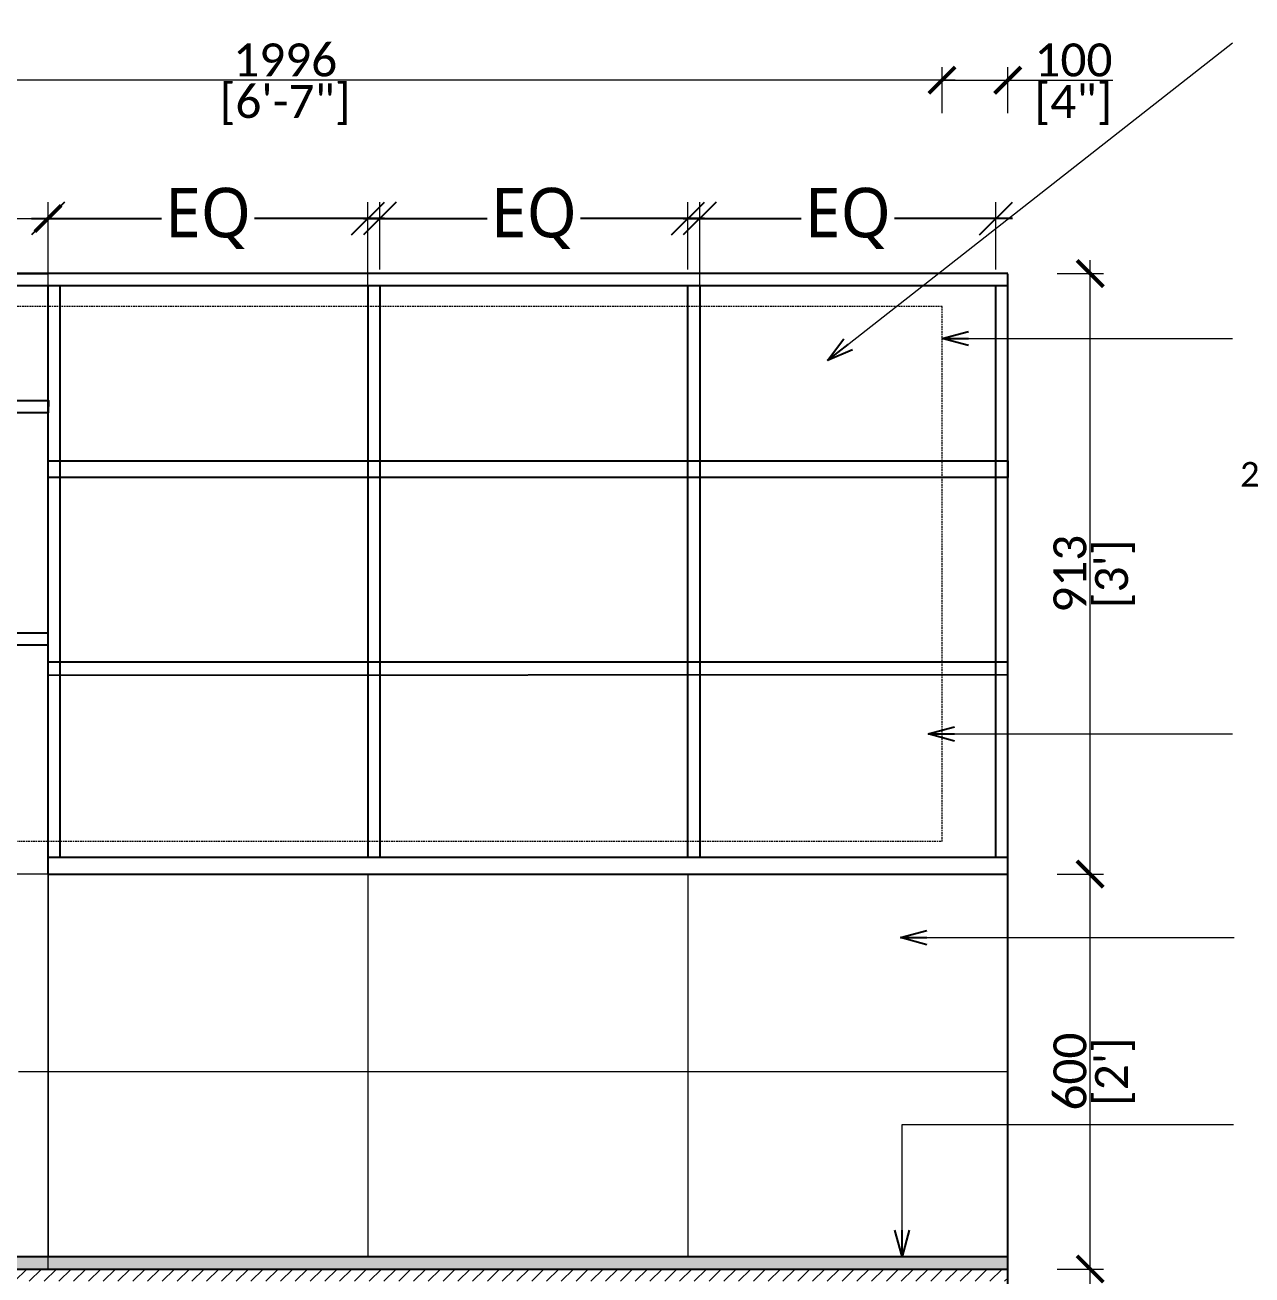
# Model space of a CAD drawing. Header units: millimetres. Extents: x 4214494 to 4225021, y -175262 to -164158.
# Drawn here: x 4219033 to 4220897, y -167705 to -165806 of the extents above; entities that cross this region are included whole.
import ezdxf

# ---------------------------------------------------------------- set-up
doc = ezdxf.new("R2010")
doc.units = ezdxf.units.MM
doc.header["$LTSCALE"] = 0.5
doc.header["$MEASUREMENT"] = 0
doc.header["$PDMODE"] = 2
doc.linetypes.add('( Hidden )', pattern=[0.375, 0.25, -0.125])
doc.layers.add('BG&E - DIMENSIONS', color=7, linetype='Continuous')
for name, color, linetype, lineweight in [('dim', 44, 'Continuous', 9), ('ELEVATION MEDIUM', 7, 'Continuous', 20), ('hatch', 252, 'Continuous', 9)]:
    doc.layers.add(name, color=color, linetype=linetype, lineweight=lineweight)
doc.styles.get("Standard").update_dxf_attribs({"font": 'arial.ttf'})
doc.styles.add('TEXT-50', font='calibril.ttf', dxfattribs={"height": 50})
doc.styles.add('TEXT-75', font='calibril.ttf', dxfattribs={"height": 75})
doc.styles.add('WOT-PLAN', font='segoeuil.ttf', dxfattribs={"height": 75})
doc.dimstyles.new('DIM-50', dxfattribs={"dimtxt": 50, "dimasz": 40, "dimexe": 20, "dimexo": 0.0625, "dimgap": 5, "dimtad": 1, "dimdec": 0, "dimzin": 0, "dimdsep": 46, "dimtxsty": 'TEXT-50', "dimblk": 'ARCHTICK', "dimcen": 0.09, "dimdle": 20, "dimclrd": 150, "dimclre": 8, "dimclrt": 7, "dimadec": 0, "dimazin": 0, "dimtfac": 1, "dimtdec": 0, "dimtofl": 0, "dimtmove": 0, "dimatfit": 3, "dimldrblk": 'OPEN30', "dimfxl": 50, "dimfxlon": 1, "dimtolj": 1, "dimtzin": 0, "dimlwd": 5, "dimlwe": 0, "dimarcsym": 0})
doc.dimstyles.new('DIM-75', dxfattribs={"dimtxt": 75, "dimasz": 40, "dimexe": 20, "dimexo": 0.0625, "dimgap": 5, "dimtad": 1, "dimdec": 0, "dimzin": 0, "dimdsep": 46, "dimtxsty": 'TEXT-75', "dimblk": 'ARCHTICK', "dimcen": 0.09, "dimdle": 20, "dimclrd": 150, "dimclre": 8, "dimclrt": 7, "dimadec": 0, "dimazin": 0, "dimtfac": 1, "dimtdec": 0, "dimtofl": 0, "dimtmove": 1, "dimatfit": 3, "dimldrblk": 'OPEN30', "dimfxl": 50, "dimfxlon": 1, "dimtolj": 1, "dimtzin": 0, "dimlwd": 5, "dimlwe": 0, "dimarcsym": 0})
doc.dimstyles.new('WOT - 75', dxfattribs={"dimtxt": 100, "dimasz": 50, "dimexe": 25, "dimexo": 25, "dimgap": 10, "dimtad": 0, "dimdec": 0, "dimzin": 0, "dimdsep": 46, "dimtxsty": 'WOT-PLAN', "dimblk": 'OBLIQUE', "dimcen": 0.09, "dimdle": 25, "dimclrd": 151, "dimclre": 151, "dimclrt": 7, "dimadec": 0, "dimazin": 0, "dimtfac": 1, "dimtdec": 0, "dimtofl": 0, "dimtmove": 0, "dimatfit": 3, "dimldrblk": 'OPEN30', "dimfxl": 75, "dimtolj": 1, "dimtzin": 0, "dimlwd": -1, "dimlwe": 5, "dimarcsym": 0})

# ---------------------------------------------------------------- blocks, each defined once
blk = doc.blocks.new('_ArchTick')
at = {"color": 0, "linetype": 'ByBlock', "const_width": 0.15}
blk.add_lwpolyline([(-0.5, -0.5), (0.5, 0.5)], dxfattribs=at)
blk = doc.blocks.new('*D20')
at = {"color": 8, "linetype": 'Continuous', "lineweight": 0, "transparency": 16777216}
for p, q in [((4218330.9, -166149.6, 0), (4218330.9, -166079.6, 0)), ((4219068.5, -166149.6, 0), (4219068.5, -166079.6, 0))]:
    blk.add_line(p, q, dxfattribs=at)
at = {"color": 150, "linetype": 'Continuous', "lineweight": 5, "transparency": 16777216}
blk.add_line((4218310.9, -166099.6, 0), (4219088.5, -166099.6, 0), dxfattribs=at)
at = {"layer": 'Defpoints', "color": 0, "lineweight": 0, "transparency": 16777216}
for p in [(4219068.5, -166099.6, 0), (4219068.5, -166227.8), (4218330.9, -166373.9)]:
    blk.add_point(p, dxfattribs=at)
at = {"color": 150, "lineweight": 5, "transparency": 16777216, "xscale": 40, "yscale": 40, "zscale": 40, "rotation": 180}
blk.add_blockref('_ArchTick', (4218330.9, -166099.6, 0), dxfattribs=at)
at = {"color": 150, "lineweight": 5, "transparency": 16777216, "xscale": 40, "yscale": 40, "zscale": 40}
blk.add_blockref('_ArchTick', (4219068.5, -166099.6, 0), dxfattribs=at)
at = {"color": 7, "transparency": 16777216, "char_height": 50, "attachment_point": 5, "style": 'TEXT-50'}
for s, insert in [('\\A1;738', (4218689.7, -166069, 0)), ('\\A1;[2\'-5"]', (4218689.7, -166137.3, 0))]:
    blk.add_mtext(s, dxfattribs=dict(at, insert=insert))
blk = doc.blocks.new('_Open30')
at = {"color": 0, "linetype": 'ByBlock', "lineweight": -2}
for p, q in [((-1, 0.268), (0, 0)), ((0, 0), (-1, -0.268)), ((0, 0), (-1, 0))]:
    blk.add_line(p, q, dxfattribs=at)
blk = doc.blocks.new('*D52')
at = {"layer": 'BG&E - DIMENSIONS', "color": 150, "linetype": 'Continuous', "lineweight": 5, "transparency": 16777216}
blk.add_line((4220651.6, -168590.5, 0), (4220651.6, -167675.7, 0), dxfattribs=at)
at = {"layer": 'BG&E - DIMENSIONS', "color": 8, "linetype": 'Continuous', "lineweight": 0, "transparency": 16777216}
for p, q in [((4220601.6, -167695.7, 0), (4220671.6, -167695.7, 0)), ((4220601.6, -168570.5, 0), (4220671.6, -168570.5, 0))]:
    blk.add_line(p, q, dxfattribs=at)
at = {"layer": 'Defpoints', "color": 0, "lineweight": 0, "transparency": 16777216}
for p in [(4219610.5, -167695.7), (4220651.6, -167695.7, 0), (4219380.8, -168570.5)]:
    blk.add_point(p, dxfattribs=at)
at = {"layer": 'BG&E - DIMENSIONS', "color": 150, "lineweight": 5, "transparency": 16777216, "xscale": 40, "yscale": 40, "zscale": 40}
for p, rotation in [((4220651.6, -167695.7, 0), 90), ((4220651.6, -168570.5, 0), 270)]:
    blk.add_blockref('_ArchTick', p, dxfattribs=dict(at, rotation=rotation))
at = {"layer": 'BG&E - DIMENSIONS', "color": 7, "transparency": 16777216, "char_height": 50, "attachment_point": 5, "rotation": 90, "style": 'TEXT-50'}
for s, insert in [('\\A1;[2\'-10"]', (4220689.3, -168133.1, 0)), ('\\A1;875', (4220621, -168133.1, 0))]:
    blk.add_mtext(s, dxfattribs=dict(at, insert=insert))
blk = doc.blocks.new('*D21')
at = {"layer": 'BG&E - DIMENSIONS', "color": 150, "linetype": 'Continuous', "lineweight": 5, "transparency": 16777216}
blk.add_line((4220651.6, -167715.7, 0), (4220651.6, -167075.7, 0), dxfattribs=at)
at = {"layer": 'BG&E - DIMENSIONS', "color": 8, "linetype": 'Continuous', "lineweight": 0, "transparency": 16777216}
for p, q in [((4220601.6, -167095.7, 0), (4220671.6, -167095.7, 0)), ((4220601.6, -167695.7, 0), (4220671.6, -167695.7, 0))]:
    blk.add_line(p, q, dxfattribs=at)
at = {"layer": 'Defpoints', "color": 0, "lineweight": 0, "transparency": 16777216}
for p in [(4220540.1, -167095.7), (4220651.6, -167095.7, 0), (4220540.1, -167695.7)]:
    blk.add_point(p, dxfattribs=at)
at = {"layer": 'BG&E - DIMENSIONS', "color": 150, "lineweight": 5, "transparency": 16777216, "xscale": 40, "yscale": 40, "zscale": 40}
for p, rotation in [((4220651.6, -167095.7, 0), 90), ((4220651.6, -167695.7, 0), 270)]:
    blk.add_blockref('_ArchTick', p, dxfattribs=dict(at, rotation=rotation))
at = {"layer": 'BG&E - DIMENSIONS', "color": 7, "transparency": 16777216, "char_height": 50, "attachment_point": 5, "rotation": 90, "style": 'TEXT-50'}
for s, insert in [('\\A1;600', (4220621, -167395.7, 0)), ("\\A1;[2']", (4220689.3, -167395.7, 0))]:
    blk.add_mtext(s, dxfattribs=dict(at, insert=insert))
blk = doc.blocks.new('*D22')
at = {"layer": 'BG&E - DIMENSIONS', "color": 150, "linetype": 'Continuous', "lineweight": 5, "transparency": 16777216}
blk.add_line((4220651.6, -167115.7, 0), (4220651.6, -166163.2, 0), dxfattribs=at)
at = {"layer": 'BG&E - DIMENSIONS', "color": 8, "linetype": 'Continuous', "lineweight": 0, "transparency": 16777216}
for p, q in [((4220601.6, -166183.2, 0), (4220671.6, -166183.2, 0)), ((4220601.6, -167095.7, 0), (4220671.6, -167095.7, 0))]:
    blk.add_line(p, q, dxfattribs=at)
at = {"layer": 'Defpoints', "color": 0, "lineweight": 0, "transparency": 16777216}
for p in [(4220540.1, -166183.2), (4220651.6, -166183.2, 0), (4218690, -167095.7)]:
    blk.add_point(p, dxfattribs=at)
at = {"layer": 'BG&E - DIMENSIONS', "color": 150, "lineweight": 5, "transparency": 16777216, "xscale": 40, "yscale": 40, "zscale": 40}
for p, rotation in [((4220651.6, -166183.2, 0), 90), ((4220651.6, -167095.7, 0), 270)]:
    blk.add_blockref('_ArchTick', p, dxfattribs=dict(at, rotation=rotation))
at = {"layer": 'BG&E - DIMENSIONS', "color": 7, "transparency": 16777216, "char_height": 50, "attachment_point": 5, "rotation": 90, "style": 'TEXT-50'}
for s, insert in [('\\A1;913', (4220621, -166639.5, 0)), ("\\A1;[3']", (4220689.3, -166639.5, 0))]:
    blk.add_mtext(s, dxfattribs=dict(at, insert=insert))
blk = doc.blocks.new('_Oblique')
at = {"color": 0, "linetype": 'ByBlock', "lineweight": -2}
blk.add_line((-0.5, -0.5), (0.5, 0.5), dxfattribs=at)
blk = doc.blocks.new('*D27')
at = {"color": 151, "lineweight": 5, "transparency": 16777216}
for p, q in [((4219068.5, -166202.8), (4219068.5, -166074.6)), ((4219554.5, -166202.8), (4219554.5, -166074.6))]:
    blk.add_line(p, q, dxfattribs=at)
at = {"color": 151, "transparency": 16777216}
for p, q in [((4219043.5, -166099.6), (4219240.6, -166099.6)), ((4219579.5, -166099.6), (4219382.3, -166099.6))]:
    blk.add_line(p, q, dxfattribs=at)
at = {"layer": 'Defpoints', "color": 0, "lineweight": 0, "transparency": 16777216}
for p in [(4219554.5, -166099.6), (4219068.5, -166227.8), (4219554.5, -166227.8)]:
    blk.add_point(p, dxfattribs=at)
at = {"color": 151, "transparency": 16777216, "xscale": 50, "yscale": 50, "zscale": 50, "rotation": 180}
blk.add_blockref('_Oblique', (4219068.5, -166099.6), dxfattribs=at)
at = {"color": 151, "transparency": 16777216, "xscale": 50, "yscale": 50, "zscale": 50}
blk.add_blockref('_Oblique', (4219554.5, -166099.6), dxfattribs=at)
at = {"color": 7, "transparency": 16777216, "insert": (4219311.5, -166099.6), "char_height": 75, "attachment_point": 5, "style": 'WOT-PLAN'}
blk.add_mtext('\\A1;EQ', dxfattribs=at)
blk = doc.blocks.new('*D28')
at = {"color": 151, "lineweight": 5, "transparency": 16777216}
for p, q in [((4219572.5, -166176.9), (4219572.5, -166074.6)), ((4220040.5, -166176.9), (4220040.5, -166074.6))]:
    blk.add_line(p, q, dxfattribs=at)
at = {"color": 151, "transparency": 16777216}
for p, q in [((4219547.5, -166099.6), (4219735.6, -166099.6)), ((4220065.5, -166099.6), (4219877.3, -166099.6))]:
    blk.add_line(p, q, dxfattribs=at)
at = {"layer": 'Defpoints', "color": 0, "lineweight": 0, "transparency": 16777216}
for p in [(4220040.5, -166099.6), (4219572.5, -166201.9), (4220040.5, -166201.9)]:
    blk.add_point(p, dxfattribs=at)
at = {"color": 151, "transparency": 16777216, "xscale": 50, "yscale": 50, "zscale": 50, "rotation": 180}
blk.add_blockref('_Oblique', (4219572.5, -166099.6), dxfattribs=at)
at = {"color": 151, "transparency": 16777216, "xscale": 50, "yscale": 50, "zscale": 50}
blk.add_blockref('_Oblique', (4220040.5, -166099.6), dxfattribs=at)
at = {"color": 7, "transparency": 16777216, "insert": (4219806.5, -166099.6), "char_height": 75, "attachment_point": 5, "style": 'WOT-PLAN'}
blk.add_mtext('\\A1;EQ', dxfattribs=at)
blk = doc.blocks.new('*D29')
at = {"color": 151, "lineweight": 5, "transparency": 16777216}
for p, q in [((4220058.5, -166202.8), (4220058.5, -166074.6)), ((4220508.5, -166176.9), (4220508.5, -166074.6))]:
    blk.add_line(p, q, dxfattribs=at)
at = {"color": 151, "transparency": 16777216}
for p, q in [((4220033.5, -166099.6), (4220212.6, -166099.6)), ((4220533.5, -166099.6), (4220354.3, -166099.6))]:
    blk.add_line(p, q, dxfattribs=at)
at = {"layer": 'Defpoints', "color": 0, "lineweight": 0, "transparency": 16777216}
for p in [(4220508.5, -166099.6), (4220508.5, -166201.9), (4220058.5, -166227.8)]:
    blk.add_point(p, dxfattribs=at)
at = {"color": 151, "transparency": 16777216, "xscale": 50, "yscale": 50, "zscale": 50, "rotation": 180}
blk.add_blockref('_Oblique', (4220058.5, -166099.6), dxfattribs=at)
at = {"color": 151, "transparency": 16777216, "xscale": 50, "yscale": 50, "zscale": 50}
blk.add_blockref('_Oblique', (4220508.5, -166099.6), dxfattribs=at)
at = {"color": 7, "transparency": 16777216, "insert": (4220283.5, -166099.6), "char_height": 75, "attachment_point": 5, "style": 'WOT-PLAN'}
blk.add_mtext('\\A1;EQ', dxfattribs=at)
blk = doc.blocks.new('*D30')
at = {"layer": 'BG&E - DIMENSIONS', "color": 8, "linetype": 'Continuous', "lineweight": 0, "ltscale": 0.5, "transparency": 16777216}
for p, q in [((4219068.5, -165760), (4219068.5, -165690)), ((4220526.5, -165760), (4220526.5, -165690))]:
    blk.add_line(p, q, dxfattribs=at)
at = {"layer": 'BG&E - DIMENSIONS', "color": 150, "linetype": 'Continuous', "lineweight": 5, "ltscale": 0.5, "transparency": 16777216}
blk.add_line((4219048.5, -165710), (4220546.5, -165710), dxfattribs=at)
at = {"layer": 'Defpoints', "color": 0, "lineweight": 0, "ltscale": 0.5, "transparency": 16777216}
for p in [(4220526.5, -165710), (4220526.5, -166183.2), (4219068.5, -166209.4)]:
    blk.add_point(p, dxfattribs=at)
at = {"layer": 'BG&E - DIMENSIONS', "color": 150, "lineweight": 5, "ltscale": 0.5, "transparency": 16777216, "xscale": 40, "yscale": 40, "zscale": 40, "rotation": 180}
blk.add_blockref('_ArchTick', (4219068.5, -165710), dxfattribs=at)
at = {"layer": 'BG&E - DIMENSIONS', "color": 150, "lineweight": 5, "ltscale": 0.5, "transparency": 16777216, "xscale": 40, "yscale": 40, "zscale": 40}
blk.add_blockref('_ArchTick', (4220526.5, -165710), dxfattribs=at)
at = {"layer": 'BG&E - DIMENSIONS', "color": 7, "lineweight": 0, "ltscale": 0.5, "transparency": 16777216, "char_height": 50, "attachment_point": 5, "style": 'TEXT-50'}
for s, insert in [('\\A1;1458', (4219797.5, -165679.5)), ('\\A1;[4\'-9"]', (4219797.5, -165747.7))]:
    blk.add_mtext(s, dxfattribs=dict(at, insert=insert))
blk = doc.blocks.new('*D31')
at = {"layer": 'BG&E - DIMENSIONS', "color": 8, "linetype": 'Continuous', "lineweight": 0, "ltscale": 0.5, "transparency": 16777216}
for p, q in [((4218330.9, -165760), (4218330.9, -165690)), ((4219068.5, -165760), (4219068.5, -165690))]:
    blk.add_line(p, q, dxfattribs=at)
at = {"layer": 'BG&E - DIMENSIONS', "color": 150, "linetype": 'Continuous', "lineweight": 5, "ltscale": 0.5, "transparency": 16777216}
blk.add_line((4218310.9, -165710), (4219088.5, -165710), dxfattribs=at)
at = {"layer": 'Defpoints', "color": 0, "lineweight": 0, "ltscale": 0.5, "transparency": 16777216}
for p in [(4219068.5, -165710), (4218330.9, -166209.1), (4219068.5, -166227.8)]:
    blk.add_point(p, dxfattribs=at)
at = {"layer": 'BG&E - DIMENSIONS', "color": 150, "lineweight": 5, "ltscale": 0.5, "transparency": 16777216, "xscale": 40, "yscale": 40, "zscale": 40, "rotation": 180}
blk.add_blockref('_ArchTick', (4218330.9, -165710), dxfattribs=at)
at = {"layer": 'BG&E - DIMENSIONS', "color": 150, "lineweight": 5, "ltscale": 0.5, "transparency": 16777216, "xscale": 40, "yscale": 40, "zscale": 40}
blk.add_blockref('_ArchTick', (4219068.5, -165710), dxfattribs=at)
at = {"layer": 'BG&E - DIMENSIONS', "color": 7, "lineweight": 0, "ltscale": 0.5, "transparency": 16777216, "char_height": 50, "attachment_point": 5, "style": 'TEXT-50'}
for s, insert in [('\\A1;738', (4218699.7, -165679.5)), ('\\A1;[2\'-5"]', (4218699.7, -165747.7))]:
    blk.add_mtext(s, dxfattribs=dict(at, insert=insert))
blk = doc.blocks.new('*D63')
at = {"layer": 'BG&E - DIMENSIONS', "color": 8, "linetype": 'Continuous', "lineweight": 0, "transparency": 16777216}
for p, q in [((4220426.5, -165939.5), (4220426.5, -165869.5)), ((4220526.5, -165939.5), (4220526.5, -165869.5))]:
    blk.add_line(p, q, dxfattribs=at)
at = {"layer": 'BG&E - DIMENSIONS', "color": 150, "linetype": 'Continuous', "lineweight": 5, "transparency": 16777216}
for p, q in [((4220426.5, -165889.5), (4220546.5, -165889.5)), ((4220526.5, -165889.5), (4220685.9, -165889.5))]:
    blk.add_line(p, q, dxfattribs=at)
at = {"layer": 'Defpoints', "color": 0, "lineweight": 0, "transparency": 16777216}
for p in [(4220426.5, -165889.5), (4220526.5, -166201.9), (4220426.5, -166233.5)]:
    blk.add_point(p, dxfattribs=at)
at = {"layer": 'BG&E - DIMENSIONS', "color": 150, "lineweight": 5, "transparency": 16777216, "xscale": 40, "yscale": 40, "zscale": 40, "rotation": 180}
blk.add_blockref('_ArchTick', (4220426.5, -165889.5), dxfattribs=at)
at = {"layer": 'BG&E - DIMENSIONS', "color": 150, "lineweight": 5, "transparency": 16777216, "xscale": 40, "yscale": 40, "zscale": 40}
blk.add_blockref('_ArchTick', (4220526.5, -165889.5), dxfattribs=at)
at = {"layer": 'BG&E - DIMENSIONS', "color": 7, "transparency": 16777216, "char_height": 50, "attachment_point": 5, "style": 'TEXT-50'}
for s, insert in [('\\A1;100', (4220626.2, -165859)), ('\\A1;[4"]', (4220626.2, -165927.2))]:
    blk.add_mtext(s, dxfattribs=dict(at, insert=insert))
blk = doc.blocks.new('*D64')
at = {"layer": 'BG&E - DIMENSIONS', "color": 8, "linetype": 'Continuous', "lineweight": 0, "ltscale": 0.5, "transparency": 16777216}
for p, q in [((4218430.9, -165939.5), (4218430.9, -165869.5)), ((4220426.5, -165939.5), (4220426.5, -165869.5))]:
    blk.add_line(p, q, dxfattribs=at)
at = {"layer": 'BG&E - DIMENSIONS', "color": 150, "linetype": 'Continuous', "lineweight": 5, "ltscale": 0.5, "transparency": 16777216}
blk.add_line((4220446.5, -165889.5), (4218410.9, -165889.5), dxfattribs=at)
at = {"layer": 'Defpoints', "color": 0, "lineweight": 0, "ltscale": 0.5, "transparency": 16777216}
for p in [(4218430.9, -165889.5), (4218430.9, -166233.5), (4220426.5, -166233.5)]:
    blk.add_point(p, dxfattribs=at)
at = {"layer": 'BG&E - DIMENSIONS', "color": 150, "lineweight": 5, "ltscale": 0.5, "transparency": 16777216, "xscale": 40, "yscale": 40, "zscale": 40, "rotation": 180}
blk.add_blockref('_ArchTick', (4218430.9, -165889.5), dxfattribs=at)
at = {"layer": 'BG&E - DIMENSIONS', "color": 150, "lineweight": 5, "ltscale": 0.5, "transparency": 16777216, "xscale": 40, "yscale": 40, "zscale": 40}
blk.add_blockref('_ArchTick', (4220426.5, -165889.5), dxfattribs=at)
at = {"layer": 'BG&E - DIMENSIONS', "color": 7, "lineweight": 0, "ltscale": 0.5, "transparency": 16777216, "char_height": 50, "attachment_point": 5, "style": 'TEXT-50'}
for s, insert in [('\\A1;1996', (4219428.7, -165859)), ('\\A1;[6\'-7"]', (4219428.7, -165927.2))]:
    blk.add_mtext(s, dxfattribs=dict(at, insert=insert))

msp = doc.modelspace()

# ---------------------------------------------------------------- hatches: boundary and pattern name
at = {"layer": 'ELEVATION MEDIUM', "ltscale": 0.5, "true_color": 0x636466}
h = msp.add_hatch(dxfattribs=at)
h.set_pattern_fill('EARTH', color=251, scale=149.981783)
h.set_pattern_definition([(0, (2091944.722, -309235.804), (37.4954457, 37.4954457), [37.4954457, -37.4954457]), (0, (2091944.722, -309221.743), (37.4954457, 37.4954457), [37.4954457, -37.4954457]), (0, (2091944.722, -309207.683), (37.4954457, 37.4954457), [37.4954457, -37.4954457]), (90, (2091949.41, -309202.996), (-37.4954457, 37.4954457), [37.4954457, -37.4954457]), (90, (2091963.47, -309202.996), (-37.4954457, 37.4954457), [37.4954457, -37.4954457]), (90, (2091977.53, -309202.996), (-37.4954457, 37.4954457), [37.4954457, -37.4954457])])
h.paths.add_polyline_path([(4220126.4, -167695.7), (4220525, -167676.7)], flags=17)
h.paths.add_polyline_path([(4220526.5, -167695.7), (4220526.5, -167676.7), (4218348.9, -167676.7), (4218348.9, -167695.7)])
at = {"layer": 'hatch'}
h = msp.add_hatch(dxfattribs=at)
h.set_pattern_fill('ANSI31', color=256, scale=4.999393)
h.set_pattern_definition([(45, (4114838.755, -157341.442), (-11.2239569, 11.2239569), [])])
h.paths.add_polyline_path([(4220526.5, -167714.4), (4220526.5, -167695.7), (4218348.9, -167695.7), (4218348.9, -167714.4)])

# ---------------------------------------------------------------- linework, layer by layer
at = {"ltscale": 0.5}
for p, q in [((4220526.5, -166183.2), (4218425.2, -166183.2)), ((4220526.5, -166201.9), (4218425.2, -166201.9)), ((4220526.5, -166773.9), (4219068.5, -166773.9)), ((4220526.5, -166792.9), (4219068.5, -166793.9))]:
    msp.add_line(p, q, dxfattribs=at)
for p, q in [((4220526.5, -168570.5), (4220526.5, -166183.5)), ((4219068.5, -166493.1), (4219068.5, -166201.9)), ((4219068.5, -166467.7), (4219068.5, -166201.9)), ((4220526.5, -167070.7), (4219068.5, -167070.7)), ((4219068.5, -167095.7), (4220526.5, -167095.7)), ((4219068.5, -167095.7), (4220526.5, -167095.7)), ((4218348.9, -167676.9), (4220526.5, -167676.9)), ((4218348.9, -167695.7), (4220526.5, -167695.7)), ((4218348.9, -167695.7), (4220526.5, -167695.7))]:
    msp.add_line(p, q)
for points in [[(4219068.5, -166201.9), (4218348.9, -166201.9), (4218349.8, -166183.5), (4219069.4, -166183.2), (4219069.3, -166183.5)], [(4219086.5, -166201.9), (4219086.5, -167070.7)], [(4219554.5, -166201.9), (4219554.5, -167070.7)], [(4219572.5, -166201.9), (4219572.5, -167070.7)], [(4220040.5, -167070.7), (4220040.5, -166201.9)], [(4220058.5, -166201.9), (4220058.5, -167070.7)], [(4220526.5, -167070.7), (4220508.5, -167070.7), (4220508.5, -166201.9)], [(4219068.5, -166394.8), (4218348.9, -166394.8), (4218349.8, -166376.4), (4219069.4, -166376), (4219068.5, -166394.8)], [(4219068.5, -167095.7), (4219068.5, -166493.1)], [(4218330.9, -168570.5), (4218330.9, -166729.2), (4219068.5, -166729.2)], [(4218348.9, -168570.5), (4218348.9, -166747.2), (4219068.5, -166747.2)]]:
    msp.add_lwpolyline(points)
at = {"color": 5, "linetype": '( Hidden )', "lineweight": 0, "ltscale": 20}
msp.add_lwpolyline([(4218430.9, -167045.7), (4220426.5, -167045.7), (4220426.5, -166233.5), (4218430.9, -166233.5)], close=True, dxfattribs=at)
at = {"ltscale": 0.5}
msp.add_lwpolyline([(4219068.5, -166467.7), (4220526.5, -166467.7), (4220526.5, -166493.1), (4219068.5, -166493.1)], close=True, dxfattribs=at)
at = {"layer": 'dim', "color": 40, "ltscale": 0.5}
for p, q in [((4219068.5, -167095.7), (4219003.5, -167095.7)), ((4219068.5, -167085), (4219068.5, -167676.9)), ((4219554.5, -167095.7), (4219554.5, -167676.9)), ((4220040.5, -167095.7, 0), (4220040.5, -167676.9, 0)), ((4219023.5, -167395.7), (4220526.5, -167395.7))]:
    msp.add_line(p, q, dxfattribs=at)
msp.add_lwpolyline([(4220525, -167695.7), (4219068.5, -167695.7), (4219068.5, -167095.7), (4220525, -167095.7)], dxfattribs=at)
at = {"layer": 'hatch', "color": 40, "linetype": 'Continuous'}
msp.add_line((4220526.5, -167695.7), (4220525, -167695.7), dxfattribs=at)

# ---------------------------------------------------------------- texts
at = {"lineweight": 20, "insert": (4221776.9, -166469.6), "char_height": 37.495, "attachment_point": 3}
msp.add_mtext_dynamic_manual_height_columns('{\\fCalibri Light|b0|i0|c0|p34;\\C0;25MM HIGH FINGER GROOVE- 12MM THK MDF WITH }LAMINATE FINISH\\P(GREENLAM L107SF)', width=895.456, gutter_width=1, heights=[0], dxfattribs=at)

# ---------------------------------------------------------------- dimensions: what is measured, and where the dimension line sits
dim = msp.add_linear_dim(base=(4219068.5, -166099.6, 0), p1=(4218330.9, -166373.9), p2=(4219068.5, -166227.8), dimstyle='DIM-50', override={"dimpost": '\\X'})
dim.commit()
dim.dimension.update_dxf_attribs({"geometry": '*D20', "text_midpoint": (4218689.7, -166099.6, 0), "dimtype": 128})
for base, p1, p2, override, picture, middle in [((4219554.5, -166099.6), (4219068.5, -166227.8), (4219554.5, -166227.8), {"dimpost": '\\X'}, '*D27', (4219311.5, -166099.6)), ((4220040.5, -166099.6), (4219572.5, -166201.9), (4220040.5, -166201.9), {"dimpost": '\\X', "dimtmove": 1}, '*D28', (4219806.5, -166099.6)), ((4220508.5, -166099.6), (4220058.5, -166227.8), (4220508.5, -166201.9), {"dimpost": '\\X', "dimtmove": 1}, '*D29', (4220283.5, -166099.6))]:
    dim = msp.add_linear_dim(base=base, p1=p1, p2=p2, text='EQ', dimstyle='WOT - 75', override=override)
    dim.commit()
    dim.dimension.update_dxf_attribs({"geometry": picture, "text_midpoint": middle})
at = {"layer": 'BG&E - DIMENSIONS', "lineweight": 0, "ltscale": 0.5}
for base, p1, p2, picture, middle in [((4219068.5, -165710), (4218330.9, -166209.1), (4219068.5, -166227.8), '*D31', (4218699.7, -165710)), ((4220526.5, -165710), (4219068.5, -166209.4), (4220526.5, -166183.2), '*D30', (4219797.5, -165710)), ((4218430.9, -165889.5), (4220426.5, -166233.5), (4218430.9, -166233.5), '*D64', (4219428.7, -165889.5))]:
    dim = msp.add_linear_dim(base=base, p1=p1, p2=p2, dimstyle='DIM-50', override={"dimpost": '\\X', "dimtmove": 1}, dxfattribs=at)
    dim.commit()
    dim.dimension.update_dxf_attribs({"geometry": picture, "text_midpoint": middle})
at = {"layer": 'BG&E - DIMENSIONS'}
dim = msp.add_linear_dim(base=(4220426.5, -165889.5), p1=(4220526.5, -166201.9), p2=(4220426.5, -166233.5), dimstyle='DIM-50', override={"dimpost": '\\X'}, dxfattribs=at)
dim.commit()
dim.dimension.update_dxf_attribs({"geometry": '*D63', "text_midpoint": (4220626.2, -165889.5), "dimtype": 128})
for base, p1, p2, picture, middle in [((4220651.5687, -166183.185, 0), (4218690.0198, -167095.7249), (4220540.0883, -166183.185), '*D22', (4220651.5687, -166639.4549, 0)), ((4220651.6, -167095.7, 0), (4220540.1, -167695.7), (4220540.1, -167095.7), '*D21', (4220651.6, -167395.7, 0)), ((4220651.6, -167695.7, 0), (4219380.8, -168570.5), (4219610.5, -167695.7), '*D52', (4220651.6, -168133.1, 0))]:
    dim = msp.add_linear_dim(base=base, p1=p1, p2=p2, angle=90, dimstyle='DIM-50', override={"dimpost": '\\X'}, dxfattribs=at)
    dim.commit()
    dim.dimension.update_dxf_attribs({"geometry": picture, "text_midpoint": middle})

# ---------------------------------------------------------------- leaders
at = {"layer": 'dim', "lineweight": 20}
for points in [[(4220252.3, -166315.6), (4220867.8, -165832.7)], [(4220426.5, -166282.1), (4220867.8, -166282.1)], [(4220405.6, -166882.8), (4220867.8, -166882.8)], [(4220363.4, -167192.2), (4220870.3, -167192.2)], [(4220365.8, -167676.9), (4220365.8, -167476.1), (4220869.1, -167476.1)]]:
    msp.add_leader(points, dimstyle='DIM-75', override={"dimtad": 0, "dimarcsym": 2}, dxfattribs=at)

doc.saveas('drawing.dxf')
